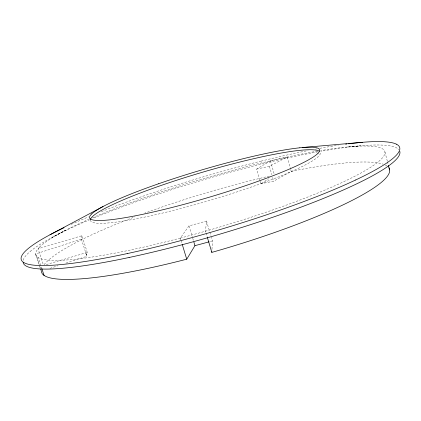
<?xml version="1.0" encoding="UTF-8"?>
<svg xmlns="http://www.w3.org/2000/svg" width="421" height="421" viewBox="0 0 421 421"><rect width="100%" height="100%" fill="white"/><g stroke="black" fill="none" stroke-linecap="round" stroke-linejoin="round"><path stroke-width="0.32" stroke-dasharray="2.1 1.58" d="M211.979 249.364L212.41 240.88L211.305 237.17M180.883 239.954L180.32 238.097L188.982 225.867A133.889 18.577 -16.5 0 0 206.5 221.03L205.495 231.187L205.869 232.434M44.052 264.73L45.01 263.583A181.462 29.386 -16.5 0 1 135.062 216.741M39.59 247.111L38.064 248.769A181.94 25.513 -16.5 0 0 35.759 253.137L35.701 253.931L39.269 264.725M260.031 181.119L260.82 183.882L268.63 178.772M259.768 180.204L256.6 169.131L270.44 160.801L292.269 155.959A181.967 25.518 -16.5 0 1 317.25 151.176M260.82 183.882A133.483 21.382 -16.5 0 1 273.666 181.188L291.227 171.379L296.295 170.368A181.462 29.386 -16.5 0 1 383.184 164.169M30.123 251.505A197.57 28.554 -16.5 0 1 51.62 237.67L65.339 230.408L53.925 236.439M256.6 169.131A133.889 18.577 -16.5 0 1 269.44 166.295L287.206 157.033L290.527 168.884M49.999 268.361L57.993 265.735M65.96 263.125L86.879 256.263A133.483 21.382 -16.5 0 1 87.252 252.374L81.906 235.707L38.064 248.769L43.205 264.367M81.906 235.707A133.889 18.577 -16.5 0 0 81.385 239.149L35.701 253.931A182.261 25.56 -16.5 0 0 38.19 257.573L41.847 268.656M46.278 264.588L87.252 252.374M287.201 157.033A181.94 25.513 -16.5 0 0 270.435 160.806L264.956 162.101A182.03 25.528 -16.5 0 0 92.509 217.725M269.319 176.136L268.972 176.215A181.462 29.386 -16.5 0 0 144.777 213.121M352.23 146.555L360.508 145.803M347.788 146.945L358.06 146.029A195.112 28.16 -16.5 0 1 371.89 145.087A197.139 28.486 -16.5 0 1 389.641 145.824A194.828 28.133 -16.5 0 1 396.556 147.866A197.391 28.512 -16.5 0 1 398.913 149.676M39.979 266.877L40.332 267.951M35.88 254.963L40.19 268.019M81.385 239.149L86.879 256.263M85.784 252.847L86.721 255.831M181.072 240.575L182.014 243.68M188.982 225.867L192.339 237.007M192.713 238.244L193.455 240.712M206.5 221.03L209.458 230.971M209.826 232.213L210.937 235.928M206.053 233.055L207.169 236.797M270.44 160.801L274.281 174.352M269.44 166.295L271.819 174.683M272.613 177.473L273.666 181.188M290.706 169.505L291.227 171.379M384.952 152.113L387.288 161.011M387.457 161.648L388.294 164.827M180.32 238.097A182.014 25.523 -16.5 0 1 38.158 257.589M180.32 238.091A181.867 25.507 -16.5 0 0 205.495 231.187L209.632 229.998A181.967 25.518 -16.5 0 0 374.785 164.485A181.967 25.518 -16.5 0 0 320.565 150.618M90.394 219.988A119.827 14.53 -16.5 0 0 164.969 212.494A120.443 14.593 -16.5 0 0 197.886 203.838A119.101 14.451 -16.5 0 0 217.178 198.165A120.264 14.572 -16.5 0 0 247.448 188.376A119.296 14.472 -16.5 0 0 264.13 182.44A119.843 14.53 -16.5 0 0 318.855 155.986A120.501 14.609 -16.5 0 0 320.344 152.391M212.41 240.88A133.483 21.382 -16.5 0 1 210.216 241.501M385.189 164.964A181.462 29.386 -16.5 0 1 386.967 165.963M39.563 247.116A182.03 25.528 -16.5 0 1 88.836 219.315M358.055 146.029A197.344 28.528 -16.5 0 0 330.959 149.597A196.039 28.307 -16.5 0 0 320.728 151.334M318.002 151.823A196.039 28.307 -16.5 0 0 261.736 164.011A197.691 28.596 -16.5 0 0 216.478 176.052A194.455 28.023 -16.5 0 0 194.876 182.409A197.275 28.523 -16.5 0 0 160.322 193.407A194.939 28.112 -16.5 0 0 140.188 200.322A197.423 28.549 -16.5 0 0 108.286 212.189A196.07 28.312 -16.5 0 0 92.778 218.452M51.625 237.67A196.07 28.312 -16.5 0 1 89.705 219.741M23.197 260.346A196.286 28.354 -16.5 0 1 30.165 251.49M330.59 146.455A198.323 27.807 -16.5 0 1 338.263 145.245M261.115 161.111A197.007 27.597 -16.5 0 1 308.098 150.565M315.376 149.155A197.007 27.597 -16.5 0 1 317.034 148.845M319.776 148.339A197.007 27.597 -16.5 0 1 330.58 146.461M261.12 161.106A198.67 27.881 -16.5 0 0 215.699 173.236A195.418 27.318 -16.5 0 0 194.013 179.62A198.254 27.807 -16.5 0 0 159.322 190.639A195.902 27.402 -16.5 0 0 139.104 197.554A198.402 27.833 -16.5 0 0 107.045 209.4A197.044 27.602 -16.5 0 0 99.893 212.221M71.244 224.382A197.044 27.602 -16.5 0 1 88.363 216.926"/><path stroke-width="0.63" d="M388.793 167.763A181.398 29.375 -16.5 0 1 215.947 251.205L211.826 252.389L211.863 251.621M44.126 275.418A181.398 29.375 -16.5 0 0 186.761 259.183L194.944 245.648A133.483 21.382 -16.5 0 0 209.121 241.812M50.025 234.755L103.013 206.553M302.562 147.524L362.649 142.287M41.847 268.656L44.079 275.429A181.693 29.423 -16.5 0 1 41.4 271.177L40.69 269.03M182.204 244.301L186.724 259.194M193.828 241.949L194.944 245.648M207.358 237.423L211.826 252.389M388.457 165.458L389.63 169.91M319.255 151.165A118.975 14.425 -16.5 0 0 317.224 150.376A120.332 14.593 -16.5 0 0 308.246 149.76A119.164 14.44 -16.5 0 0 300.499 150.281A119.827 14.524 -16.5 0 0 235.15 163.222A120.611 14.635 -16.5 0 0 210.005 170.047A118.838 14.388 -16.5 0 0 195.56 174.305A120.385 14.603 -16.5 0 0 172.515 181.598A119.101 14.425 -16.5 0 0 159.206 186.119A119.848 14.53 -16.5 0 0 101.314 210.416A120.58 14.624 -16.5 0 0 92.546 216.489A119.827 14.53 -16.5 0 0 90.441 219.615M129.115 257.468A196.286 28.354 -16.5 0 1 23.129 262.488M129.089 257.489A197.223 28.46 -16.5 0 0 198.638 240.259A195.176 28.233 -16.5 0 0 233.245 230.108A196.944 28.428 -16.5 0 0 287.054 212.247A195.465 28.265 -16.5 0 0 316.045 201.37A197.07 28.449 -16.5 0 0 355.971 184.198A196.133 28.333 -16.5 0 0 398.492 156.586A197.391 28.512 -16.5 0 0 399.834 151.46M127.368 253.537A197.26 27.639 -16.5 0 1 28.37 248.437A198.549 27.839 -16.5 0 1 50.025 234.755A197.044 27.602 -16.5 0 1 64.039 227.729M127.347 253.553A198.196 27.744 -16.5 0 0 197.275 236.134A196.144 27.523 -16.5 0 0 232.097 225.919A197.917 27.712 -16.5 0 0 286.243 208.006A196.433 27.549 -16.5 0 0 315.413 197.123A198.049 27.733 -16.5 0 0 355.598 180.004M355.577 180.009A197.107 27.623 -16.5 0 0 398.377 152.676A198.37 27.797 -16.5 0 0 396.429 144.192M396.435 144.192A195.797 27.423 -16.5 0 0 389.493 142.261A198.117 27.77 -16.5 0 0 371.675 141.703A196.075 27.449 -16.5 0 0 357.787 142.745A198.323 27.807 -16.5 0 0 348.635 143.798M345.652 144.187A198.323 27.807 -16.5 0 1 346.851 144.029M91.752 213.894A119.885 14.13 -16.5 0 0 164.043 209.458A120.501 14.193 -16.5 0 0 196.97 200.77A119.159 14.056 -16.5 0 0 216.273 195.097A120.322 14.177 -16.5 0 0 246.564 185.319A119.348 14.077 -16.5 0 0 263.262 179.404A119.896 14.13 -16.5 0 0 318.092 153.202M299.736 147.813A119.885 14.13 -16.5 0 0 234.429 160.917A120.669 14.235 -16.5 0 0 209.321 167.737A118.896 13.993 -16.5 0 0 194.87 171.994A120.443 14.203 -16.5 0 0 171.815 179.278A119.159 14.03 -16.5 0 0 158.496 183.788M318.071 153.207A120.559 14.209 -16.5 0 0 319.213 149.045A119.032 14.03 -16.5 0 0 316.503 147.745A120.39 14.193 -16.5 0 0 307.546 147.213A119.222 14.046 -16.5 0 0 299.805 147.782M158.506 183.788A119.906 14.13 -16.5 0 0 100.519 207.911A120.638 14.225 -16.5 0 0 91.72 213.9"/></g></svg>
